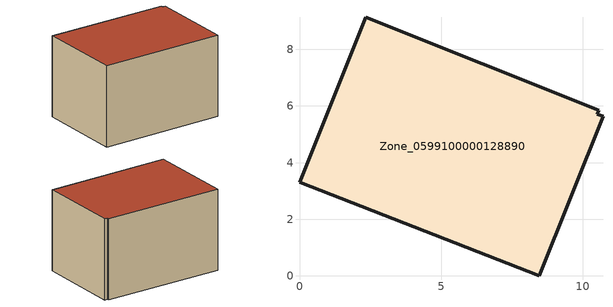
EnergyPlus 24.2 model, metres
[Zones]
Zone_0599100000128890
 floor ground (C_G): 0,3.3 2.33,9.14 10.56,5.85 10.51,5.71 10.72,5.64 8.46,0 z0.34
 wall outside (C_F): 2.33,9.14 0,3.3 8.46,0 10.72,5.64 10.51,5.71 10.56,5.85 2.33,9.14 z0.34:6.19
 roof outside (C_R): 8.46,0 10.72,5.64 10.51,5.71 10.56,5.85 2.33,9.14 0,3.3 z6.19
[BUILDING]
Pand.0599100000128890: North Axis=0; Terrain=City; Loads Convergence Tolerance Value=0.04; Temperature Convergence Tolerance Value=0.4; Solar Distribution=FullExterior; Maximum Number of Warmup Days=25; Minimum Number of Warmup Days=1
[Site:Location]
Rotterdam.The.Hague.AP_ZH_NLD Design_Conditions: Latitude=51.96; Longitude=4.45; Time Zone=1; Elevation=-4.5
[SITE:GROUNDTEMPERATURE:BUILDINGSURFACE]
18, 18, 18, 18, 18, 18, 18, 18, 18, 18, 18, 18
[MATERIAL] Thermal Absorptance=0.9; Solar Absorptance=0.7; Visible Absorptance=0.7
Name | Roughness | Thickness | Conductivity | Density | Specific Heat
G.TC.1975-1991 | MediumSmooth | 0.15 | 0.288461 | 540 | 1210
F.TC.1975-1991 | Rough | 0.3 | 0.230769 | 1920 | 840
R.TC.1975-1991 | MediumRough | 0.2 | 0.153846 | 1500 | 1000
[CONSTRUCTION]
C_G: G.TC.1975-1991
C_F: F.TC.1975-1991
C_R: R.TC.1975-1991
[ZONE]
Zone_0599100000128890: Type=1; Multiplier=1; Ceiling Height=Autocalculate; Volume=Autocalculate; Floor Area=autocalculate; Part of Total Floor Area=Yes
[ZONEINFILTRATION:DESIGNFLOWRATE]
Infil_Zone_0599100000128890: Zone or ZoneList or Space or SpaceList=Zone_0599100000128890; Schedule=AlwaysOn; Design Flow Rate Calculation Method=Flow/Area; Flow Rate per Floor Area=0.003; Constant Term Coefficient=1; Temperature Term Coefficient=0; Velocity Term Coefficient=0; Velocity Squared Term Coefficient=0
[HVACTEMPLATE:ZONE:IDEALLOADSAIRSYSTEM]
Zone_0599100000128890: Maximum Heating Supply Air Temperature=50; Minimum Cooling Supply Air Temperature=13; Maximum Heating Supply Air Humidity Ratio=0.0156; Minimum Cooling Supply Air Humidity Ratio=0.0077; Heating Limit=NoLimit; Cooling Limit=NoLimit; Dehumidification Control Type=ConstantSensibleHeatRatio; Cooling Sensible Heat Ratio=0.7; Dehumidification Setpoint=60; Humidification Control Type=None; Humidification Setpoint=30; Outdoor Air Method=None; Outdoor Air Flow Rate per Person=0.00944; Outdoor Air Flow Rate per Zone Floor Area=0; Outdoor Air Flow Rate per Zone=0; Demand Controlled Ventilation Type=None; Outdoor Air Economizer Type=NoEconomizer; Heat Recovery Type=None; Sensible Heat Recovery Effectiveness=0.7; Latent Heat Recovery Effectiveness=0.65
[ZONECONTROL:THERMOSTAT]
ThermostatControl_Zone_0599100000128890: Zone or ZoneList=Zone_0599100000128890; Control Type Schedule=DualSetpointControlType; Control 1=Thermostat_Zone_0599100000128890; Temperature Difference Between Cutout And Setpoint=0
[THERMOSTATSETPOINT:DUALSETPOINT]
Thermostat_Zone_0599100000128890: Heating Setpoint Temperature Schedule=HeatingSetpoint_Zone_0599100000128890; Cooling Setpoint Temperature Schedule=CoolingSetpoint_Zone_0599100000128890
[SCHEDULE:COMPACT]
HeatingSetpoint_Zone_0599100000128890: Through: 12/31, For: AllDays, Until: 24:00, 21
CoolingSetpoint_Zone_0599100000128890: Through: 12/31, For: AllDays, Until: 24:00, 24
DualSetpointControlType: Through: 12/31, For: AllDays, Until: 24:00, 4
AlwaysOn: Through: 12/31, For: AllDays, Until: 24:00, 1
